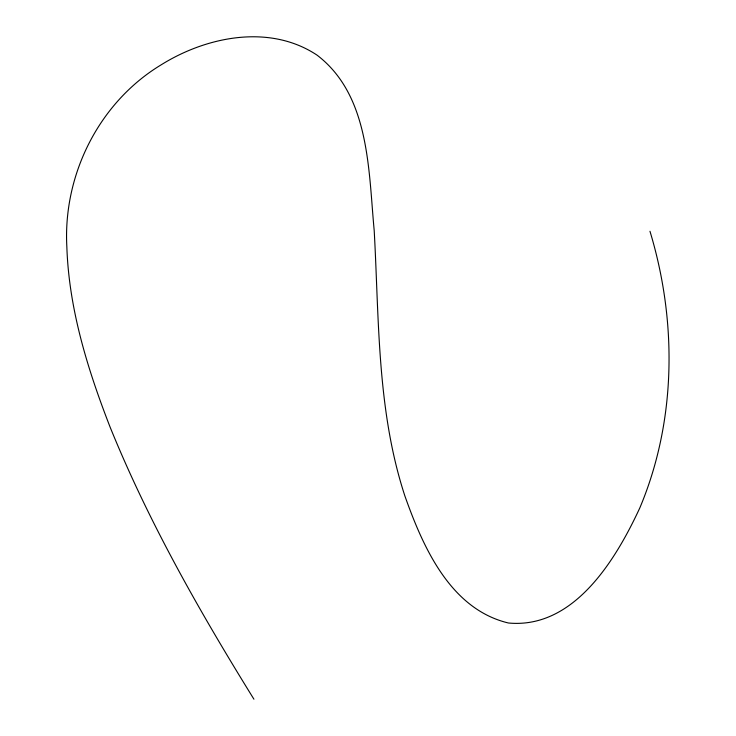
<?xml version="1.0" encoding="UTF-8"?>
<svg xmlns="http://www.w3.org/2000/svg" width="736" height="736" viewBox="0 0 736 736"><rect width="100%" height="100%" fill="white"/><g stroke="black" fill="none" stroke-linecap="round" stroke-linejoin="round"><path stroke-width="1.1" d="M253.929 699.2C199.861 611.938 148.755 522.339 110.078 427.046C87.658 369.371 68.899 309.129 66.847 246.836C62.9 174.745 99.093 102.304 161.212 64.796C206.715 36.404 269.836 23.718 317.078 55.154C369.95 95.56 368.478 170.531 374.201 230.561C379.141 319.36 376.86 410.522 404.92 496.073C423.053 547.152 450.349 609.141 508.41 622.996C574.154 629.188 615.995 559.25 639.777 508.006C676.513 420.836 677.221 321.181 649.971 231.279"/></g></svg>
